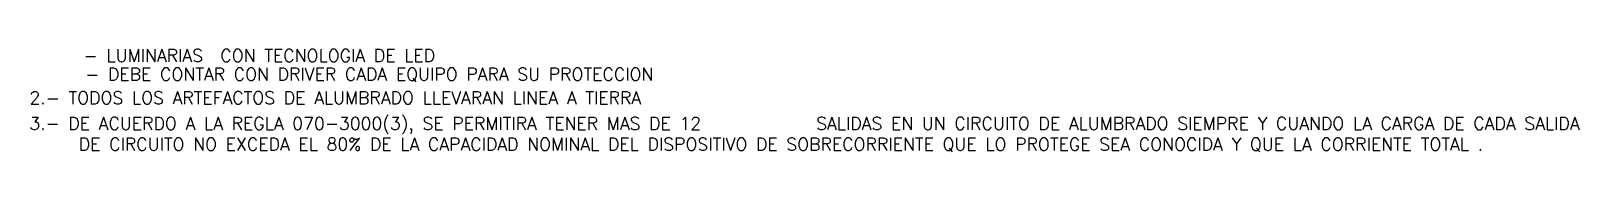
# Model space of a CAD drawing. Header units: inches. Extents: x 1693 to 10990, y 1878 to 5055.
# Drawn here: x 10672.2 to 10731.5, y 4139.4 to 4143.3 of the extents above; entities that cross this region are included whole.
import ezdxf

# ---------------------------------------------------------------- set-up
doc = ezdxf.new("R2010")
doc.units = ezdxf.units.IN
doc.layers.add('TEXTO1', color=3, linetype='Continuous', lineweight=0)
doc.styles.add('Romans', font='romans.shx')

msp = doc.modelspace()

# ---------------------------------------------------------------- texts
at = {"layer": 'TEXTO1', "color": 3, "style": 'Romans'}
for s, height, p in [('- LUMINARIAS  CON TECNOLOGIA DE LED', 0.48463, (10674.267, 4142.839)), ('- DEBE CONTAR CON DRIVER CADA EQUIPO PARA SU PROTECCION', 0.48463, (10674.323, 4142.124)), ('2.- TODOS LOS ARTEFACTOS DE ALUMBRADO LLEVARAN LINEA A TIERRA', 0.48463, (10672.189, 4141.22)), ('3.- DE ACUERDO A LA REGLA 070-3000(3), SE PERMITIRA TENER MAS DE 12      SALIDAS EN UN CIRCUITO DE ALUMBRADO SIEMPRE Y CUANDO LA CARGA DE CADA SALIDA  ', 0.484634, (10672.184, 4140.236)), ('     DE CIRCUITO NO EXCEDA EL 80%%% DE LA CAPACIDAD NOMINAL DEL DISPOSITIVO DE SOBRECORRIENTE QUE LO PROTEGE SEA CONOCIDA Y QUE LA CORRIENTE TOTAL .', 0.484634, (10672.271, 4139.438))]:
    msp.add_text(s, height=height, dxfattribs=at).set_placement(p)

doc.saveas('drawing.dxf')
